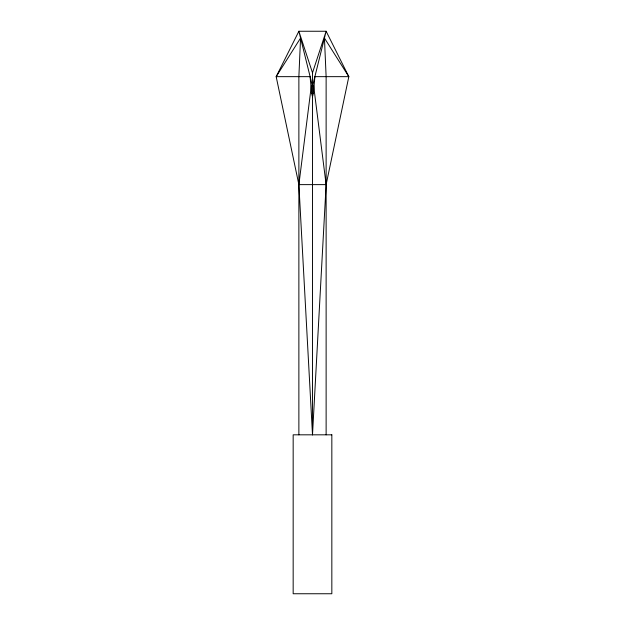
<?xml version="1.0" encoding="UTF-8"?>
<svg xmlns="http://www.w3.org/2000/svg" width="625" height="625" viewBox="0 0 625 625"><rect width="100%" height="100%" fill="white"/><g stroke="black" fill="none" stroke-linecap="round" stroke-linejoin="round"><path stroke-width="0.94" d="M312.5 434.82L326.125 184.625L348.828 76.656L326.125 31.25L298.875 31.25L276.172 76.656L298.875 184.625L312.5 434.82L312.5 72.797L298.875 31.25L312.5 86.227L326.125 31.25L312.5 72.797M310.062 76.383L311.656 93.367L312.5 96.758L313.344 93.367L314.938 76.383M311.406 85.336L298.875 184.625L326.125 184.625L313.594 85.336M310.555 76.656L276.172 76.656L300.562 38.062L298.875 76.656L298.875 434.82M314.445 76.656L348.828 76.656L324.438 38.062L326.125 76.656L326.125 434.82M311.656 93.367L313.344 93.367M331.836 434.82L293.164 434.82L293.164 593.75L331.836 593.75L331.836 434.82"/></g></svg>
